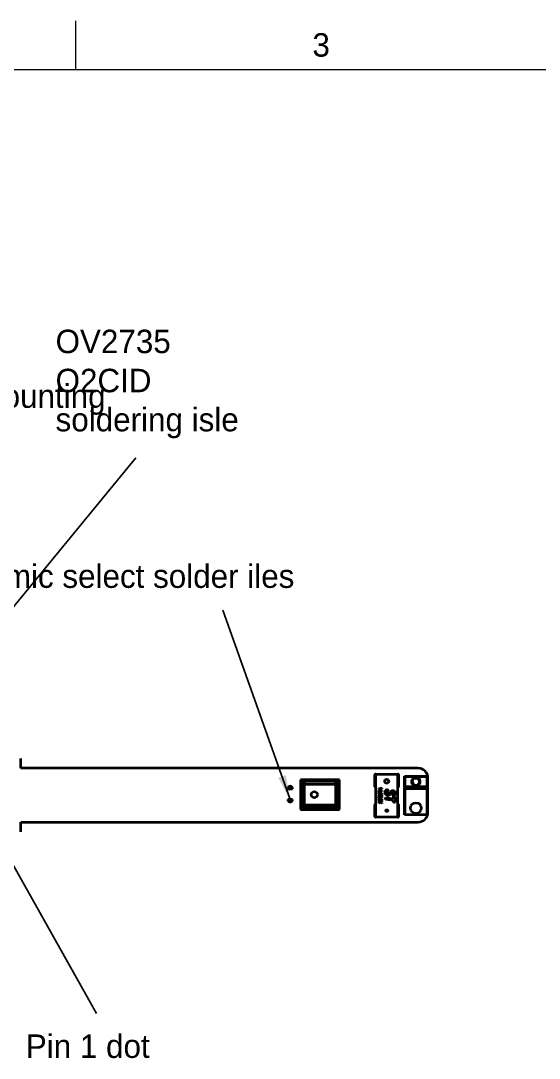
# Model space of a CAD drawing. Header units: millimetres. Extents: x 15 to 292, y 5 to 205.
# Drawn here: x 97.9 to 150.7, y 99.2 to 205 of the extents above; entities that cross this region are included whole.
import ezdxf

# ---------------------------------------------------------------- set-up
doc = ezdxf.new("R2010")
doc.units = ezdxf.units.MM
for name, color, linetype in [('Annotations', 7, 'Continuous'), ('Border', 7, 'Continuous'), ('Geometries', 7, 'Continuous')]:
    doc.layers.add(name, color=color, linetype=linetype)
doc.styles.add('Shapr0', font='txt', dxfattribs={"height": 2.3925})
doc.dimstyles.new('ISO-25', dxfattribs={"dimtxt": 2.5, "dimasz": 2.5, "dimexe": 1.25, "dimexo": 0.625, "dimtad": 1, "dimtxsty": 'Standard', "dimcen": 2.5, "dimadec": 0, "dimazin": 0, "dimtfac": 1, "dimtmove": 0, "dimatfit": 3, "dimfxl": 1, "dimarcsym": 0})

msp = doc.modelspace()

# ---------------------------------------------------------------- linework, layer by layer
at = {"layer": 'Border', "linetype": 'Continuous', "lineweight": 15}
for p, q in [((103.5, 200), (103.5, 205)), ((287, 200), (20, 200))]:
    msp.add_line(p, q, dxfattribs=at)
at = {"layer": 'Geometries', "linetype": 'Continuous', "lineweight": 40}
for p, q in [((97.879, 128.754), (97.879, 129.754)), ((97.879, 128.754), (97.879, 129.754)), ((138.379, 128.754), (97.879, 128.754)), ((138.379, 128.754), (97.879, 128.754)), ((133.982, 126.854), (133.982, 128.104)), ((133.982, 128.104), (134.032, 128.104)), ((134.032, 128.104), (134.032, 128.154)), ((134.032, 128.154), (136.332, 128.154)), ((134.032, 128.104), (134.032, 126.804)), ((136.332, 128.104), (134.032, 128.104)), ((136.332, 128.104), (136.332, 128.154)), ((136.332, 128.104), (136.382, 128.104)), ((136.332, 126.804), (136.332, 128.104)), ((136.382, 128.104), (136.382, 126.854)), ((130.38, 127.554), (126.38, 127.554)), ((126.38, 127.554), (126.38, 124.554)), ((126.56, 127.129), (126.81, 127.129)), ((126.56, 127.129), (126.56, 124.979)), ((126.81, 127.129), (126.81, 127.379)), ((129.95, 127.379), (126.81, 127.379)), ((126.81, 124.979), (126.81, 127.129)), ((126.81, 127.129), (129.95, 127.129)), ((129.95, 127.379), (129.95, 127.129)), ((129.95, 127.129), (130.2, 127.129)), ((129.95, 127.129), (129.95, 124.979)), ((130.2, 124.979), (130.2, 127.129)), ((130.38, 124.554), (130.38, 127.554)), ((136.98, 127.924), (139.34, 127.924)), ((137.03, 127.874), (136.98, 127.924)), ((136.98, 126.849), (136.98, 127.924)), ((139.29, 127.874), (137.03, 127.874)), ((137.03, 127.874), (137.03, 126.899)), ((138.355, 127.789), (137.966, 127.789)), ((137.973, 127.759), (138.348, 127.759)), ((138.336, 127.709), (137.985, 127.709)), ((139.29, 127.874), (139.34, 127.924)), ((139.29, 126.899), (139.29, 127.874)), ((139.34, 127.924), (139.34, 126.849)), ((139.379, 124.254), (139.379, 127.754)), ((139.379, 124.254), (139.379, 127.754)), ((125.095, 126.654), (125.595, 126.654)), ((134.032, 126.804), (134.032, 125.104)), ((134.389, 126.677), (134.689, 126.752)), ((134.389, 126.626), (134.389, 126.677)), ((134.689, 126.467), (134.389, 126.626)), ((134.389, 126.463), (134.689, 126.421)), ((134.389, 126.316), (134.389, 126.463)), ((134.439, 126.309), (134.389, 126.316)), ((134.439, 126.402), (134.439, 126.309)), ((134.689, 126.367), (134.439, 126.402)), ((134.444, 126.286), (134.466, 126.237)), ((134.689, 126.696), (134.472, 126.642)), ((134.472, 126.642), (134.689, 126.527)), ((134.477, 126.052), (134.477, 125.998)), ((134.517, 126.203), (134.531, 126.252)), ((134.527, 125.965), (134.574, 125.959)), ((134.531, 126.252), (134.689, 126.21)), ((134.639, 126.168), (134.579, 126.187)), ((134.62, 125.963), (134.62, 126.017)), ((134.639, 126.075), (134.639, 126.168)), ((134.689, 126.071), (134.639, 126.075)), ((134.689, 126.752), (134.689, 126.696)), ((134.689, 126.527), (134.689, 126.467)), ((134.689, 126.421), (134.689, 126.367)), ((134.689, 126.21), (134.689, 126.071)), ((135.214, 126.611), (135.331, 126.463)), ((135.907, 125.909), (135.786, 126.048)), ((136.332, 125.104), (136.332, 126.804)), ((136.98, 126.849), (137.03, 126.899)), ((136.98, 126.849), (136.98, 126.699)), ((139.34, 126.849), (136.98, 126.849)), ((136.98, 123.984), (136.98, 126.699)), ((136.98, 126.699), (137.03, 126.649)), ((136.98, 126.699), (139.34, 126.699)), ((137.03, 126.899), (139.29, 126.899)), ((137.03, 126.649), (137.03, 124.034)), ((139.29, 126.649), (137.03, 126.649)), ((139.34, 126.849), (139.29, 126.899)), ((139.34, 126.699), (139.29, 126.649)), ((139.29, 124.034), (139.29, 126.649)), ((139.34, 126.699), (139.34, 126.849)), ((139.34, 126.699), (139.34, 123.984)), ((125.595, 125.554), (125.095, 125.554)), ((126.81, 124.979), (126.56, 124.979)), ((126.81, 124.729), (126.81, 124.979)), ((129.95, 124.979), (126.81, 124.979)), ((130.2, 124.979), (129.95, 124.979)), ((129.95, 124.979), (129.95, 124.729)), ((133.982, 123.804), (133.982, 125.054)), ((134.032, 125.104), (134.032, 123.804)), ((134.389, 125.817), (134.689, 125.775)), ((134.389, 125.67), (134.389, 125.817)), ((134.439, 125.663), (134.389, 125.67)), ((134.389, 125.413), (134.545, 125.304)), ((134.389, 125.348), (134.389, 125.413)), ((134.488, 125.279), (134.389, 125.348)), ((134.389, 125.236), (134.488, 125.279)), ((134.54, 125.244), (134.389, 125.177)), ((134.389, 125.177), (134.389, 125.236)), ((134.439, 125.756), (134.439, 125.663)), ((134.689, 125.721), (134.439, 125.756)), ((134.689, 125.14), (134.54, 125.244)), ((134.545, 125.304), (134.689, 125.368)), ((134.689, 125.309), (134.597, 125.269)), ((134.597, 125.269), (134.689, 125.205)), ((134.689, 125.775), (134.689, 125.721)), ((134.689, 125.368), (134.689, 125.309)), ((134.689, 125.205), (134.689, 125.14)), ((135.046, 125.574), (135.046, 125.755)), ((135.046, 125.755), (135.879, 125.64)), ((135.879, 125.459), (135.046, 125.574)), ((135.879, 125.868), (136.046, 125.845)), ((135.879, 125.64), (135.879, 125.868)), ((135.879, 125.264), (135.879, 125.459)), ((136.046, 125.242), (135.879, 125.264)), ((136.046, 125.845), (136.046, 125.242)), ((136.332, 123.804), (136.332, 125.104)), ((136.382, 125.054), (136.382, 123.804)), ((126.38, 124.554), (130.38, 124.554)), ((126.81, 124.729), (129.95, 124.729)), ((137.03, 124.034), (136.98, 123.984)), ((139.34, 123.984), (136.98, 123.984)), ((137.03, 124.034), (139.29, 124.034)), ((139.29, 124.034), (139.34, 123.984)), ((97.879, 122.254), (97.879, 123.254)), ((97.879, 123.254), (138.379, 123.254)), ((97.879, 122.254), (97.879, 123.254)), ((97.879, 123.254), (138.379, 123.254)), ((134.032, 123.804), (133.982, 123.804)), ((134.032, 123.804), (136.332, 123.804)), ((134.032, 123.804), (134.032, 123.754)), ((136.332, 123.754), (134.032, 123.754)), ((136.382, 123.804), (136.332, 123.804)), ((136.332, 123.754), (136.332, 123.804))]:
    msp.add_line(p, q, dxfattribs=at)
at = {"layer": 'Geometries', "linetype": 'Continuous', "lineweight": 40, "flags": 128}
for points in [[(137.973, 127.759), (137.973, 127.759), (137.973, 127.758), (137.973, 127.757), (137.974, 127.756), (137.974, 127.753), (137.975, 127.751), (137.976, 127.748), (137.976, 127.745), (137.977, 127.741), (137.978, 127.737), (137.979, 127.733), (137.98, 127.728), (137.981, 127.724), (137.983, 127.719), (137.984, 127.714), (137.985, 127.709)], [(138.336, 127.709), (138.337, 127.714), (138.338, 127.719), (138.339, 127.724), (138.341, 127.728), (138.342, 127.733), (138.343, 127.737), (138.344, 127.741), (138.345, 127.745), (138.345, 127.748), (138.346, 127.751), (138.347, 127.753), (138.347, 127.756), (138.348, 127.757), (138.348, 127.758), (138.348, 127.759), (138.348, 127.759)], [(134.381, 126.191), (134.382, 126.198), (134.382, 126.206), (134.384, 126.213), (134.385, 126.221), (134.388, 126.228), (134.391, 126.235), (134.394, 126.242), (134.398, 126.248), (134.402, 126.254), (134.407, 126.26), (134.413, 126.265), (134.418, 126.27), (134.424, 126.275), (134.431, 126.279), (134.437, 126.283), (134.444, 126.286)], [(134.5, 126.086), (134.492, 126.087), (134.484, 126.087), (134.476, 126.088), (134.469, 126.089), (134.461, 126.091), (134.453, 126.093), (134.446, 126.096), (134.438, 126.1), (134.43, 126.104), (134.423, 126.109), (134.416, 126.114), (134.41, 126.12), (134.405, 126.126), (134.4, 126.131), (134.396, 126.137), (134.393, 126.144), (134.389, 126.15), (134.387, 126.157), (134.385, 126.164), (134.383, 126.17), (134.382, 126.177), (134.382, 126.184), (134.381, 126.191)], [(134.381, 125.962), (134.382, 125.969), (134.382, 125.975), (134.383, 125.982), (134.385, 125.988), (134.387, 125.994), (134.389, 126.001), (134.392, 126.006), (134.396, 126.013), (134.4, 126.019), (134.405, 126.024), (134.411, 126.029), (134.416, 126.034), (134.422, 126.038), (134.429, 126.041), (134.435, 126.044), (134.442, 126.047), (134.449, 126.049), (134.456, 126.05), (134.463, 126.051), (134.47, 126.052), (134.477, 126.052)], [(134.48, 125.859), (134.473, 125.86), (134.466, 125.86), (134.459, 125.862), (134.452, 125.863), (134.445, 125.866), (134.439, 125.869), (134.432, 125.872), (134.426, 125.876), (134.42, 125.881), (134.414, 125.886), (134.408, 125.891), (134.403, 125.897), (134.399, 125.904), (134.394, 125.91), (134.391, 125.917), (134.388, 125.924), (134.385, 125.932), (134.384, 125.939), (134.382, 125.947), (134.382, 125.954), (134.381, 125.962)], [(134.466, 126.237), (134.461, 126.233), (134.457, 126.23), (134.452, 126.226), (134.447, 126.222), (134.443, 126.218), (134.44, 126.213), (134.437, 126.209), (134.435, 126.205), (134.433, 126.2), (134.432, 126.196), (134.432, 126.191), (134.431, 126.187)], [(134.431, 126.187), (134.432, 126.182), (134.432, 126.178), (134.433, 126.174), (134.435, 126.169), (134.437, 126.166), (134.439, 126.162), (134.443, 126.158), (134.446, 126.154), (134.45, 126.151), (134.455, 126.148), (134.46, 126.146), (134.466, 126.144), (134.472, 126.142), (134.478, 126.141), (134.484, 126.14), (134.491, 126.14)], [(134.445, 125.987), (134.442, 125.984), (134.438, 125.98), (134.436, 125.976), (134.434, 125.972), (134.432, 125.967), (134.432, 125.962), (134.431, 125.957)], [(134.431, 125.957), (134.432, 125.952), (134.432, 125.947), (134.434, 125.943), (134.435, 125.938), (134.438, 125.934), (134.44, 125.931), (134.444, 125.927), (134.447, 125.924), (134.451, 125.922), (134.456, 125.919), (134.461, 125.917), (134.466, 125.915), (134.472, 125.914), (134.477, 125.914), (134.483, 125.913)], [(134.477, 125.998), (134.471, 125.997), (134.465, 125.996), (134.458, 125.994), (134.455, 125.993), (134.451, 125.991), (134.448, 125.989), (134.445, 125.987)], [(134.483, 125.913), (134.488, 125.914), (134.492, 125.914), (134.497, 125.916), (134.501, 125.917), (134.506, 125.92), (134.51, 125.922), (134.513, 125.925), (134.517, 125.929), (134.519, 125.933), (134.522, 125.937), (134.524, 125.941), (134.525, 125.946), (134.526, 125.951), (134.527, 125.956), (134.527, 125.96), (134.527, 125.965)], [(134.491, 126.14), (134.495, 126.14), (134.5, 126.141), (134.505, 126.142), (134.51, 126.143), (134.515, 126.145), (134.519, 126.147), (134.523, 126.15), (134.526, 126.153), (134.529, 126.155), (134.531, 126.159), (134.533, 126.162), (134.534, 126.166), (134.535, 126.169), (134.535, 126.173)], [(134.585, 126.16), (134.585, 126.154), (134.584, 126.147), (134.583, 126.14), (134.581, 126.134), (134.579, 126.128), (134.575, 126.122), (134.572, 126.117), (134.568, 126.112), (134.564, 126.107), (134.559, 126.103), (134.554, 126.1), (134.548, 126.096), (134.541, 126.093), (134.535, 126.091), (134.528, 126.089), (134.521, 126.088), (134.514, 126.087), (134.507, 126.087), (134.5, 126.086)], [(134.535, 126.173), (134.535, 126.177), (134.534, 126.182), (134.533, 126.185), (134.531, 126.189), (134.529, 126.193), (134.526, 126.196), (134.523, 126.199), (134.52, 126.201), (134.517, 126.203)], [(134.574, 125.959), (134.574, 125.953), (134.574, 125.947), (134.576, 125.942), (134.577, 125.936), (134.579, 125.932), (134.581, 125.928), (134.584, 125.924), (134.587, 125.921), (134.591, 125.918), (134.595, 125.915), (134.599, 125.913), (134.604, 125.911), (134.608, 125.91), (134.613, 125.91), (134.617, 125.909)], [(134.579, 126.187), (134.581, 126.183), (134.583, 126.178), (134.584, 126.172), (134.585, 126.166), (134.585, 126.16)], [(134.62, 126.017), (134.626, 126.016), (134.633, 126.015), (134.639, 126.013), (134.645, 126.011), (134.652, 126.008), (134.657, 126.005), (134.664, 126), (134.67, 125.995), (134.675, 125.99), (134.68, 125.984), (134.684, 125.978), (134.688, 125.972), (134.69, 125.966), (134.693, 125.959), (134.695, 125.952), (134.696, 125.945), (134.697, 125.938), (134.697, 125.931)], [(134.647, 125.934), (134.646, 125.939), (134.646, 125.942), (134.644, 125.946), (134.642, 125.95), (134.64, 125.953), (134.637, 125.956), (134.634, 125.958), (134.631, 125.96), (134.627, 125.962), (134.624, 125.963), (134.62, 125.963)], [(135.02, 126.279), (135.021, 126.293), (135.021, 126.307), (135.023, 126.321), (135.024, 126.335), (135.027, 126.349), (135.029, 126.363), (135.033, 126.376), (135.036, 126.389), (135.041, 126.403), (135.046, 126.416), (135.051, 126.429), (135.057, 126.442), (135.064, 126.454), (135.071, 126.467), (135.078, 126.479), (135.086, 126.491), (135.096, 126.504), (135.106, 126.517), (135.117, 126.529), (135.129, 126.541), (135.14, 126.553), (135.152, 126.564), (135.164, 126.574), (135.176, 126.584), (135.189, 126.593), (135.202, 126.602), (135.214, 126.611)], [(135.308, 125.973), (135.296, 125.973), (135.284, 125.974), (135.272, 125.975), (135.261, 125.976), (135.249, 125.978), (135.237, 125.981), (135.226, 125.984), (135.214, 125.988), (135.202, 125.992), (135.19, 125.997), (135.178, 126.003), (135.167, 126.009), (135.155, 126.015), (135.145, 126.023), (135.134, 126.03), (135.124, 126.039), (135.115, 126.047), (135.106, 126.056), (135.097, 126.065), (135.089, 126.075), (135.081, 126.085), (135.073, 126.095), (135.066, 126.106), (135.059, 126.117), (135.053, 126.129), (135.048, 126.141), (135.043, 126.152), (135.038, 126.164), (135.034, 126.176), (135.031, 126.189), (135.028, 126.201), (135.026, 126.214), (135.024, 126.227), (135.022, 126.24), (135.021, 126.253), (135.021, 126.266), (135.02, 126.279)], [(135.331, 126.463), (135.318, 126.455), (135.304, 126.446), (135.292, 126.437), (135.279, 126.427), (135.267, 126.417), (135.258, 126.409), (135.249, 126.4), (135.24, 126.391), (135.232, 126.382), (135.224, 126.372), (135.218, 126.364), (135.213, 126.355), (135.208, 126.346), (135.203, 126.337), (135.199, 126.327), (135.195, 126.318), (135.193, 126.31), (135.191, 126.302), (135.189, 126.294), (135.188, 126.286), (135.188, 126.278), (135.187, 126.27)], [(135.187, 126.27), (135.188, 126.262), (135.188, 126.254), (135.189, 126.246), (135.191, 126.238), (135.193, 126.231), (135.195, 126.223), (135.199, 126.216), (135.203, 126.208), (135.207, 126.201), (135.213, 126.194), (135.218, 126.187), (135.224, 126.181), (135.23, 126.176), (135.236, 126.171), (135.242, 126.167), (135.248, 126.164), (135.255, 126.16), (135.261, 126.158), (135.268, 126.156), (135.275, 126.154), (135.282, 126.153), (135.288, 126.153), (135.295, 126.152)], [(135.295, 126.152), (135.303, 126.153), (135.31, 126.154), (135.318, 126.155), (135.325, 126.156), (135.333, 126.158), (135.34, 126.161), (135.348, 126.164), (135.356, 126.168), (135.364, 126.172), (135.372, 126.176), (135.38, 126.182), (135.389, 126.188), (135.397, 126.195), (135.406, 126.201), (135.414, 126.208), (135.422, 126.215), (135.443, 126.234), (135.464, 126.253), (135.484, 126.273), (135.505, 126.292)], [(135.528, 126.058), (135.516, 126.049), (135.503, 126.04), (135.491, 126.032), (135.478, 126.024), (135.465, 126.017), (135.454, 126.011), (135.444, 126.005), (135.433, 126), (135.422, 125.996), (135.411, 125.991), (135.397, 125.987), (135.383, 125.983), (135.368, 125.979), (135.354, 125.977), (135.342, 125.975), (135.331, 125.974), (135.319, 125.973), (135.308, 125.973)], [(135.505, 126.292), (135.526, 126.313), (135.548, 126.333), (135.569, 126.353), (135.592, 126.373), (135.603, 126.383), (135.616, 126.393), (135.628, 126.402), (135.64, 126.412), (135.653, 126.421), (135.666, 126.429)], [(135.617, 126.136), (135.601, 126.121), (135.584, 126.106), (135.568, 126.091), (135.555, 126.08), (135.542, 126.068), (135.528, 126.058)], [(135.831, 126.293), (135.825, 126.293), (135.818, 126.292), (135.811, 126.291), (135.805, 126.289), (135.798, 126.287), (135.792, 126.284), (135.786, 126.281), (135.778, 126.277), (135.77, 126.272), (135.762, 126.266), (135.755, 126.261), (135.737, 126.247), (135.72, 126.232), (135.704, 126.218), (135.682, 126.198), (135.66, 126.177), (135.638, 126.157), (135.617, 126.136)], [(135.666, 126.429), (135.677, 126.435), (135.687, 126.441), (135.698, 126.446), (135.71, 126.451), (135.721, 126.456), (135.732, 126.46), (135.744, 126.463), (135.755, 126.466), (135.766, 126.469), (135.777, 126.47), (135.788, 126.472), (135.8, 126.472), (135.811, 126.473)], [(135.786, 126.048), (135.799, 126.058), (135.812, 126.068), (135.824, 126.078), (135.836, 126.089), (135.845, 126.098), (135.854, 126.107), (135.863, 126.116), (135.871, 126.126), (135.877, 126.134), (135.883, 126.142), (135.888, 126.151), (135.893, 126.16), (135.897, 126.169), (135.9, 126.176), (135.902, 126.182), (135.903, 126.188), (135.904, 126.195), (135.905, 126.202), (135.905, 126.208)], [(135.811, 126.473), (135.822, 126.473), (135.834, 126.472), (135.845, 126.471), (135.856, 126.469), (135.868, 126.467), (135.878, 126.464), (135.889, 126.461), (135.9, 126.458), (135.91, 126.454), (135.921, 126.449), (135.931, 126.444), (135.941, 126.438), (135.951, 126.433), (135.961, 126.426), (135.97, 126.419), (135.979, 126.412)], [(135.905, 126.208), (135.905, 126.215), (135.904, 126.221), (135.903, 126.228), (135.902, 126.234), (135.9, 126.241), (135.898, 126.247), (135.894, 126.254), (135.89, 126.26), (135.886, 126.266), (135.881, 126.272), (135.876, 126.276), (135.871, 126.28), (135.866, 126.284), (135.861, 126.287), (135.855, 126.289), (135.849, 126.291), (135.843, 126.292), (135.837, 126.293), (135.831, 126.293)], [(136.072, 126.207), (136.071, 126.194), (136.071, 126.182), (136.07, 126.17), (136.068, 126.157), (136.067, 126.145), (136.064, 126.133), (136.061, 126.121), (136.058, 126.109), (136.054, 126.098), (136.049, 126.084), (136.044, 126.071), (136.038, 126.057), (136.031, 126.045), (136.024, 126.032), (136.016, 126.02), (136.008, 126.008), (135.999, 125.996), (135.99, 125.985), (135.98, 125.974), (135.97, 125.963), (135.96, 125.953), (135.947, 125.942), (135.934, 125.931), (135.921, 125.92), (135.907, 125.909)], [(135.979, 126.412), (135.987, 126.406), (135.994, 126.399), (136.002, 126.391), (136.009, 126.384), (136.016, 126.376), (136.022, 126.367), (136.028, 126.359), (136.035, 126.349), (136.04, 126.339), (136.046, 126.329), (136.05, 126.318), (136.055, 126.308), (136.059, 126.297), (136.062, 126.286), (136.065, 126.275), (136.067, 126.263), (136.069, 126.252), (136.07, 126.241), (136.071, 126.23), (136.071, 126.218), (136.072, 126.207)], [(134.381, 125.559), (134.382, 125.564), (134.382, 125.57), (134.383, 125.575), (134.385, 125.58), (134.387, 125.585), (134.389, 125.59), (134.392, 125.595), (134.395, 125.6), (134.399, 125.605), (134.404, 125.61), (134.409, 125.614), (134.414, 125.617), (134.42, 125.621), (134.427, 125.625), (134.435, 125.628), (134.443, 125.631), (134.452, 125.633), (134.46, 125.634), (134.469, 125.635), (134.477, 125.636), (134.485, 125.636), (134.494, 125.636)], [(134.577, 125.436), (134.563, 125.437), (134.549, 125.437), (134.534, 125.439), (134.52, 125.441), (134.506, 125.444), (134.495, 125.447), (134.485, 125.45), (134.474, 125.453), (134.463, 125.457), (134.453, 125.462), (134.445, 125.466), (134.437, 125.47), (134.43, 125.475), (134.423, 125.48), (134.417, 125.485), (134.412, 125.489), (134.407, 125.494), (134.403, 125.5), (134.398, 125.506), (134.395, 125.512), (134.391, 125.518), (134.388, 125.524), (134.386, 125.531), (134.384, 125.536), (134.383, 125.542), (134.382, 125.548), (134.382, 125.553), (134.381, 125.559)], [(134.494, 125.583), (134.487, 125.582), (134.481, 125.582), (134.475, 125.582), (134.468, 125.581), (134.462, 125.58), (134.455, 125.579), (134.451, 125.578), (134.446, 125.576), (134.442, 125.573), (134.438, 125.57), (134.436, 125.568), (134.434, 125.565), (134.433, 125.562), (134.432, 125.559), (134.431, 125.556), (134.431, 125.552)], [(134.431, 125.552), (134.432, 125.548), (134.433, 125.544), (134.434, 125.54), (134.436, 125.537), (134.439, 125.533), (134.441, 125.53), (134.444, 125.527), (134.448, 125.523), (134.452, 125.52), (134.456, 125.518), (134.463, 125.514), (134.469, 125.511), (134.476, 125.509), (134.483, 125.506), (134.49, 125.504), (134.497, 125.502), (134.51, 125.499), (134.522, 125.496), (134.534, 125.494), (134.547, 125.492), (134.56, 125.491), (134.572, 125.491), (134.585, 125.49)], [(134.549, 125.9), (134.545, 125.894), (134.541, 125.889), (134.537, 125.884), (134.532, 125.879), (134.527, 125.875), (134.521, 125.871), (134.515, 125.868), (134.51, 125.865), (134.504, 125.863), (134.498, 125.861), (134.492, 125.86), (134.486, 125.86), (134.48, 125.859)], [(134.494, 125.636), (134.507, 125.636), (134.52, 125.636), (134.534, 125.635), (134.547, 125.633), (134.56, 125.631), (134.57, 125.629), (134.58, 125.627), (134.59, 125.624), (134.6, 125.621), (134.61, 125.618)], [(134.636, 125.545), (134.631, 125.549), (134.625, 125.553), (134.62, 125.556), (134.614, 125.559), (134.607, 125.562), (134.601, 125.564), (134.595, 125.566), (134.583, 125.57), (134.571, 125.573), (134.559, 125.576), (134.546, 125.578), (134.533, 125.58), (134.52, 125.582), (134.507, 125.582), (134.494, 125.583)], [(134.62, 125.856), (134.613, 125.856), (134.606, 125.857), (134.6, 125.859), (134.593, 125.861), (134.587, 125.864), (134.58, 125.867), (134.575, 125.871), (134.569, 125.876), (134.563, 125.882), (134.558, 125.887), (134.553, 125.893), (134.549, 125.9)], [(134.697, 125.517), (134.696, 125.511), (134.696, 125.505), (134.695, 125.5), (134.693, 125.494), (134.691, 125.489), (134.688, 125.484), (134.685, 125.479), (134.681, 125.474), (134.677, 125.469), (134.672, 125.464), (134.667, 125.46), (134.661, 125.456), (134.655, 125.452), (134.649, 125.449), (134.642, 125.446), (134.634, 125.444), (134.627, 125.442), (134.62, 125.44), (134.612, 125.439), (134.601, 125.437), (134.589, 125.437), (134.577, 125.436)], [(134.585, 125.49), (134.591, 125.49), (134.598, 125.491), (134.604, 125.491), (134.611, 125.492), (134.617, 125.493), (134.623, 125.495), (134.628, 125.497), (134.632, 125.499), (134.636, 125.502), (134.64, 125.505), (134.642, 125.508), (134.644, 125.511), (134.646, 125.515), (134.646, 125.519), (134.647, 125.523)], [(134.61, 125.618), (134.618, 125.615), (134.627, 125.611), (134.635, 125.607), (134.642, 125.603), (134.65, 125.598), (134.657, 125.593), (134.664, 125.587), (134.67, 125.581), (134.676, 125.575), (134.68, 125.569), (134.684, 125.563), (134.687, 125.557), (134.69, 125.551), (134.692, 125.544), (134.694, 125.539), (134.695, 125.533), (134.696, 125.528), (134.697, 125.522), (134.697, 125.517)], [(134.617, 125.909), (134.621, 125.91), (134.625, 125.91), (134.629, 125.911), (134.633, 125.913), (134.636, 125.915), (134.64, 125.917), (134.642, 125.92), (134.643, 125.922), (134.645, 125.925), (134.646, 125.928), (134.646, 125.931), (134.647, 125.934)], [(134.697, 125.931), (134.696, 125.925), (134.696, 125.919), (134.695, 125.913), (134.693, 125.907), (134.691, 125.901), (134.688, 125.895), (134.685, 125.89), (134.682, 125.885), (134.678, 125.881), (134.674, 125.877), (134.669, 125.873), (134.664, 125.869), (134.658, 125.866), (134.652, 125.863), (134.646, 125.86), (134.64, 125.858), (134.633, 125.857), (134.627, 125.856), (134.62, 125.856)], [(134.647, 125.523), (134.646, 125.526), (134.646, 125.53), (134.645, 125.533), (134.643, 125.536), (134.641, 125.539), (134.639, 125.542), (134.636, 125.545)]]:
    msp.add_lwpolyline(points, dxfattribs=at)
at = {"layer": 'Geometries', "linetype": 'Continuous', "lineweight": 40}
for centre, radius in [((135.182, 127.419), 0.2), ((127.8, 126.054), 0.325), ((138.16, 124.684), 0.55), ((135.182, 124.419), 0.1)]:
    msp.add_circle(centre, radius, dxfattribs=at)
for centre, radius, start, end in [((134.032, 128.104), 0.05, 90, 180), ((136.332, 128.104), 0.05, 0, 90), ((138.379, 127.754), 1, 0, 90), ((138.379, 127.754), 1, 0, 90), ((126.81, 127.129), 0.25, 90, 180), ((129.95, 127.129), 0.25, 0, 90), ((138.16, 127.384), 0.45, 115.61619, 64.38381), ((138.16, 127.384), 0.42, 116.5314, 63.4686), ((138.16, 127.384), 0.37, 118.30227, 61.69773), ((125.345, 126.654), 0.25, 0, 180), ((134.032, 126.854), 0.05, 180, 270), ((136.332, 126.854), 0.05, 270, 0), ((125.345, 125.554), 0.25, 180, 0), ((126.81, 124.979), 0.25, 180, 270), ((129.95, 124.979), 0.25, 270, 0), ((134.032, 125.054), 0.05, 90, 180), ((136.332, 125.054), 0.05, 0, 90), ((138.379, 124.254), 1, 270, 0), ((138.379, 124.254), 1, 270, 0), ((134.032, 123.804), 0.05, 180, 270), ((136.332, 123.804), 0.05, 270, 0)]:
    msp.add_arc(centre, radius, start, end, dxfattribs=at)

# ---------------------------------------------------------------- texts
at = {"layer": 'Annotations', "linetype": 'Continuous', "lineweight": 15, "width": 84.66672, "attachment_point": 4}
for s, insert, char_height in [('{\\fSF-Mono-Regular-Extended.ttf|b0|i0|c0|p0;\\H1.333333x;OV2735\\PO2CID\\Psoldering isle}', (101.428, 167.939), 1.79438), ('{\\fSF-Mono-Regular-Extended.ttf|b0|i0|c0|p0;\\H1.333333x;The edge(1.25mm) on both sides is reserved for mounting holes.}', (24.192, 164.698), 1.794375), ('{\\fSF-Mono-Regular-Extended.ttf|b0|i0|c0|p0;\\H1.333333x;L/R mic select solder iles}', (90.388, 148.325), 1.79438), ('{\\fSF-Mono-Regular-Extended.ttf|b0|i0|c0|p0;\\H1.333333x;Pin 1 dot}', (98.392, 100.376), 1.79438)]:
    msp.add_mtext(s, dxfattribs=dict(at, insert=insert, char_height=char_height))
at = {"layer": 'Border', "linetype": 'Continuous', "lineweight": 15, "insert": (128.5, 201.304), "char_height": 2.393, "width": 2.3925, "attachment_point": 8, "style": 'Shapr0'}
msp.add_mtext('3', dxfattribs=at)

# ---------------------------------------------------------------- leaders
at = {"layer": 'Annotations', "linetype": 'Continuous', "lineweight": 15}
for points in [[(81.4, 126.078), (109.613, 160.415)], [(125.345, 125.554), (118.493, 144.861)], [(95.568, 121.536), (105.594, 103.744)]]:
    msp.add_leader(points, dimstyle='ISO-25', dxfattribs=at)

doc.saveas('drawing.dxf')
